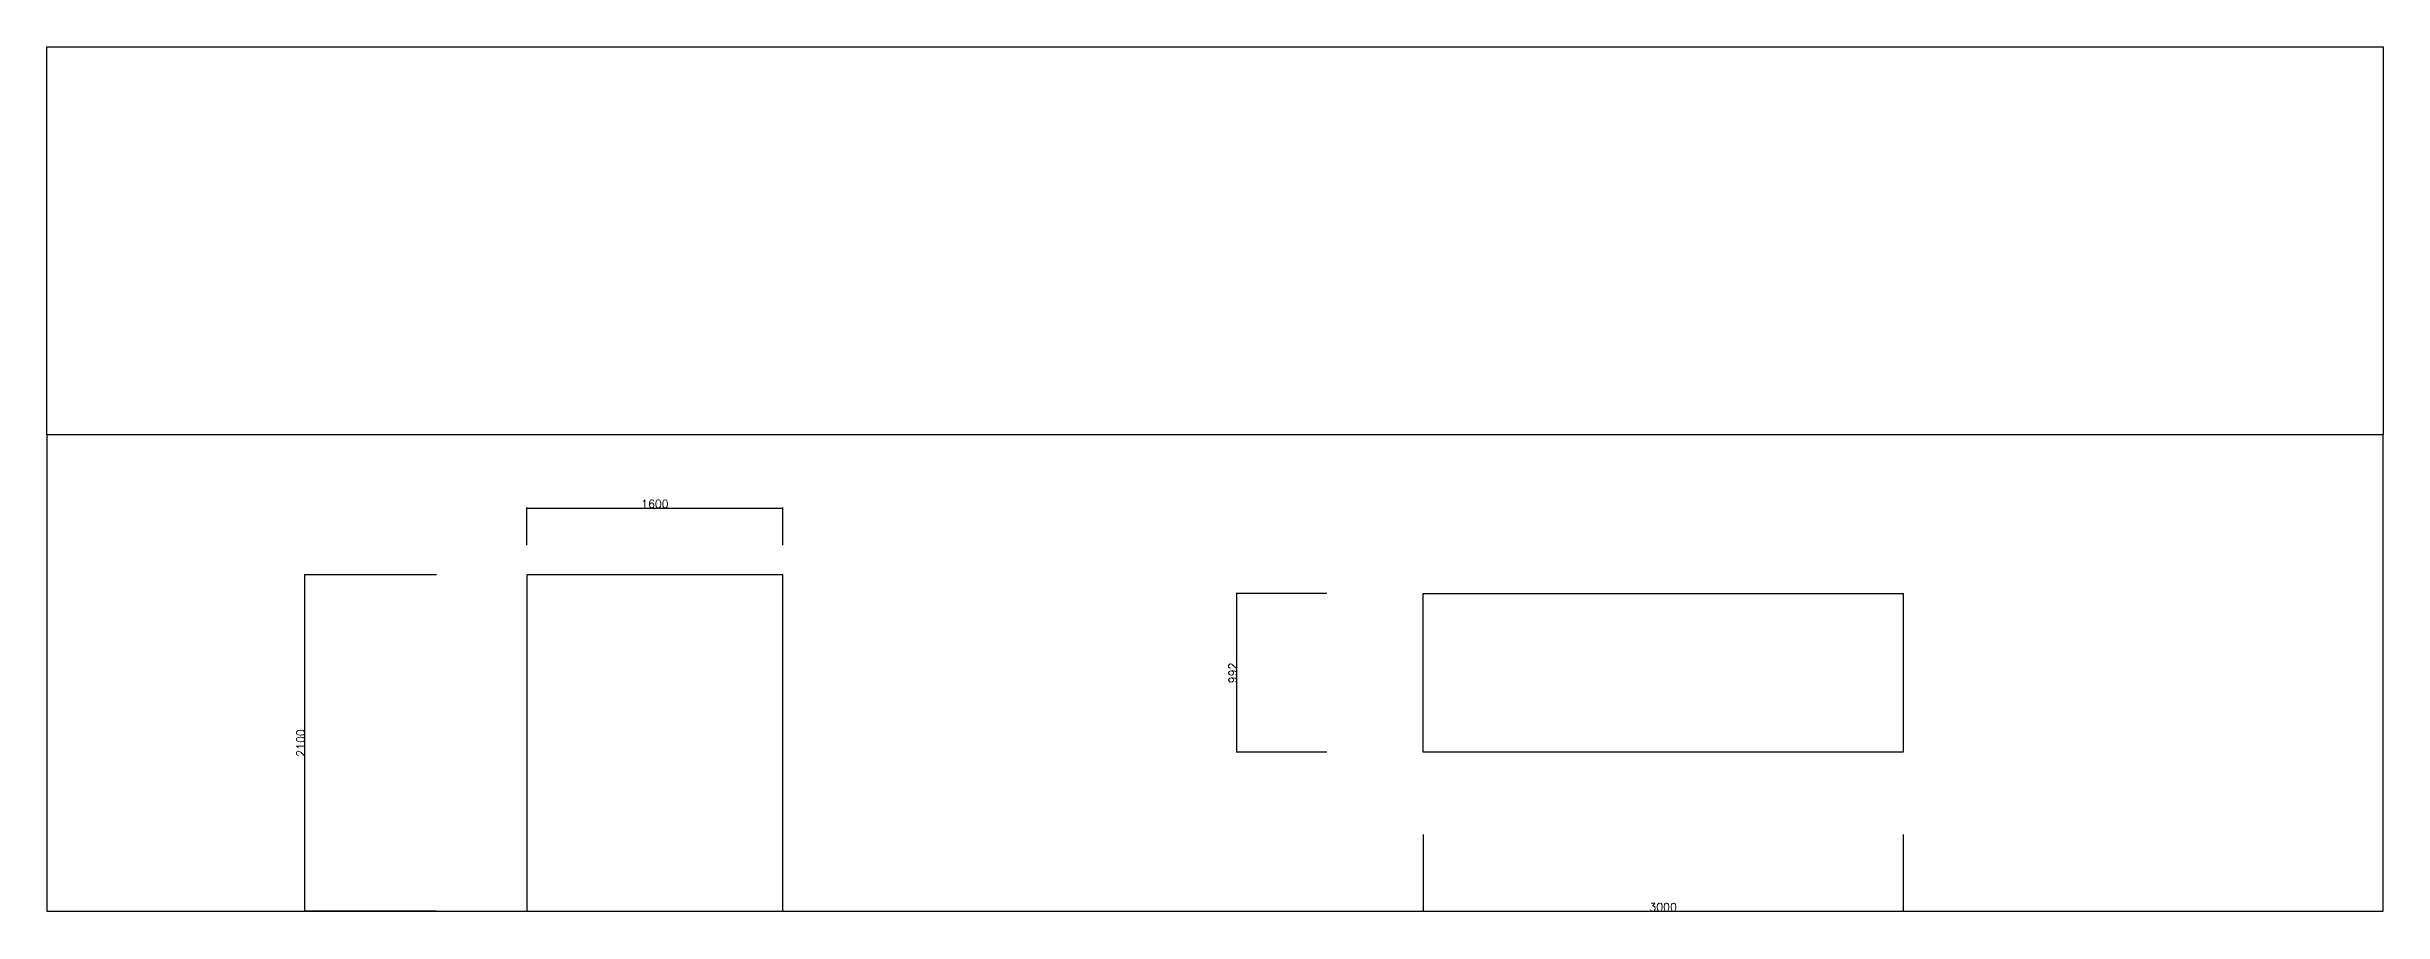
# Model space of a CAD drawing. Header units: millimetres. Extents: x 1772 to 30646, y 2779 to 24044.
# Drawn here: x 5690 to 20290, y 2779 to 8186 of the extents above; entities that cross this region are included whole.
import ezdxf

# ---------------------------------------------------------------- set-up
doc = ezdxf.new("R2010")
doc.units = ezdxf.units.MM
doc.styles.get("Standard").update_dxf_attribs({"font": 'txt.shx', "height": 50, "bigfont": 'gbcbig.shx'})
doc.dimstyles.new('副本 ISO-25', dxfattribs={"dimscale": 0.0001, "dimtxt": 50, "dimasz": 5, "dimexe": 3, "dimexo": 0.625, "dimtad": 1, "dimtxsty": 'Standard', "dimblk": 'ARCHTICK', "dimcen": 2.5, "dimadec": 0, "dimazin": 0, "dimtfac": 1, "dimtmove": 0, "dimatfit": 3, "dimfxl": 1, "dimarcsym": 0})

# ---------------------------------------------------------------- blocks, each defined once
blk = doc.blocks.new('_ArchTick')
at = {"color": 0, "linetype": 'ByBlock', "const_width": 0.15}
blk.add_lwpolyline([(-0.5, -0.5), (0.5, 0.5)], dxfattribs=at)
blk = doc.blocks.new('*D19')
at = {"color": 0, "lineweight": -2}
for p, q in [((8125, 4886), (7299, 4886)), ((7302, 2786), (7302, 4886)), ((8125, 2786), (7299, 2786))]:
    blk.add_line(p, q, dxfattribs=at)
at = {"layer": 'Defpoints', "color": 0}
for p in [(7302, 4886), (8126, 4886), (8126, 2786)]:
    blk.add_point(p, dxfattribs=at)
at = {"color": 0, "lineweight": -2, "xscale": 5, "yscale": 5, "zscale": 5}
for p, rotation in [((7302, 4886), 90), ((7302, 2786), 270)]:
    blk.add_blockref('_ArchTick', p, dxfattribs=dict(at, rotation=rotation))
at = {"color": 0, "insert": (7276, 3836), "char_height": 50, "attachment_point": 5, "rotation": 90}
blk.add_mtext('2100', dxfattribs=at)
blk = doc.blocks.new('*D20')
at = {"color": 0, "lineweight": -2}
for p, q in [((13689, 4770), (13123, 4770)), ((13126, 3778), (13126, 4770)), ((13689, 3778), (13123, 3778))]:
    blk.add_line(p, q, dxfattribs=at)
at = {"layer": 'Defpoints', "color": 0}
for p in [(13126, 4770), (13690, 4770), (13690, 3778)]:
    blk.add_point(p, dxfattribs=at)
at = {"color": 0, "lineweight": -2, "xscale": 5, "yscale": 5, "zscale": 5}
for p, rotation in [((13126, 4770), 90), ((13126, 3778), 270)]:
    blk.add_blockref('_ArchTick', p, dxfattribs=dict(at, rotation=rotation))
at = {"color": 0, "insert": (13100, 4274), "char_height": 50, "attachment_point": 5, "rotation": 90}
blk.add_mtext('992', dxfattribs=at)
blk = doc.blocks.new('*D21')
at = {"color": 0, "lineweight": -2}
for p, q in [((14290, 3265), (14290, 2783)), ((17290, 3265), (17290, 2783)), ((14290, 2786), (17290, 2786))]:
    blk.add_line(p, q, dxfattribs=at)
at = {"layer": 'Defpoints', "color": 0}
for p in [(14290, 3265), (17290, 3265), (17290, 2786)]:
    blk.add_point(p, dxfattribs=at)
at = {"color": 0, "lineweight": -2, "xscale": 5, "yscale": 5, "zscale": 5, "rotation": 180}
blk.add_blockref('_ArchTick', (14290, 2786), dxfattribs=at)
at = {"color": 0, "lineweight": -2, "xscale": 5, "yscale": 5, "zscale": 5}
blk.add_blockref('_ArchTick', (17290, 2786), dxfattribs=at)
at = {"color": 0, "insert": (15790, 2811), "char_height": 50, "attachment_point": 5}
blk.add_mtext('3000', dxfattribs=at)
blk = doc.blocks.new('*D23')
at = {"color": 0, "lineweight": -2}
for p, q in [((8690, 5073), (8690, 5307)), ((8690, 5304), (10290, 5304)), ((10290, 5073), (10290, 5307))]:
    blk.add_line(p, q, dxfattribs=at)
at = {"layer": 'Defpoints', "color": 0}
for p in [(10290, 5304), (8690, 5073), (10290, 5073)]:
    blk.add_point(p, dxfattribs=at)
at = {"color": 0, "lineweight": -2, "xscale": 5, "yscale": 5, "zscale": 5, "rotation": 180}
blk.add_blockref('_ArchTick', (8690, 5304), dxfattribs=at)
at = {"color": 0, "lineweight": -2, "xscale": 5, "yscale": 5, "zscale": 5}
blk.add_blockref('_ArchTick', (10290, 5304), dxfattribs=at)
at = {"color": 0, "insert": (9490, 5330), "char_height": 50, "attachment_point": 5}
blk.add_mtext('1600', dxfattribs=at)

msp = doc.modelspace()

# ---------------------------------------------------------------- linework, layer by layer
for p, q in [((5689.734, 5761.815), (5689.734, 8185.815)), ((5689.734, 8185.815), (20289.734, 8185.815)), ((20289.734, 8185.815), (20289.734, 5761.815))]:
    msp.add_line(p, q)
for points in [[(5689.734, 2785.815), (20289.734, 2785.815), (20289.734, 5761.815), (5689.734, 5761.815)], [(8689.734, 2785.815), (10289.734, 2785.815), (10289.734, 4885.815), (8689.734, 4885.815)], [(17289.734, 3777.815), (14289.734, 3777.815), (14289.734, 4769.815), (17289.734, 4769.815)]]:
    msp.add_lwpolyline(points, close=True)

# ---------------------------------------------------------------- dimensions: what is measured, and where the dimension line sits
for base, p1, p2, picture, middle in [((10289.734, 5304.048), (8689.734, 5072.799), (10289.734, 5072.799), '*D23', (9489.734, 5329.673)), ((17289.734, 2785.815), (14289.734, 3265.499), (17289.734, 3265.499), '*D21', (15789.734, 2811.44))]:
    dim = msp.add_linear_dim(base=base, p1=p1, p2=p2, dimstyle='副本 ISO-25', override={"dimscale": 1})
    dim.commit()
    dim.dimension.update_dxf_attribs({"geometry": picture, "text_midpoint": middle})
for base, p1, p2, picture, middle in [((7301.658, 4885.815), (8125.929, 2785.815), (8125.929, 4885.815), '*D19', (7276.033, 3835.815)), ((13125.528, 4769.815), (13689.6, 3777.815), (13689.6, 4769.815), '*D20', (13099.903, 4273.815))]:
    dim = msp.add_linear_dim(base=base, p1=p1, p2=p2, angle=90, dimstyle='副本 ISO-25', override={"dimscale": 1})
    dim.commit()
    dim.dimension.update_dxf_attribs({"geometry": picture, "text_midpoint": middle})

doc.saveas('drawing.dxf')
